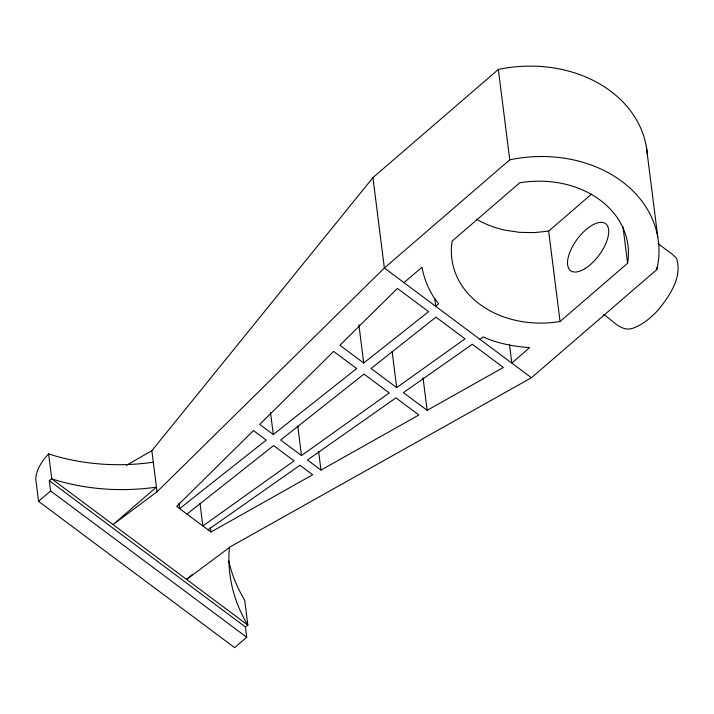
<?xml version="1.0" encoding="UTF-8"?>
<svg xmlns="http://www.w3.org/2000/svg" width="714" height="714" viewBox="0 0 714 714"><rect width="100%" height="100%" fill="white"/><g stroke="black" fill="none" stroke-linecap="round" stroke-linejoin="round"><path stroke-width="1.07" d="M126.378 465.358L151.85 450.695L372.94 177.616L498.345 69.445A124.575 99.621 -7.2 0 1 647.321 154.197M153.305 462.208A195.056 155.982 -7.2 0 1 48.614 453.925C42.153 460.7 36.494 469.178 35.7 478.737L38.556 501.335L234.665 647.652L246.723 637.245L245.429 626.981L49.311 480.656L51.756 478.835A195.056 155.982 -7.2 0 0 156.455 487.118L113.044 524.567L157.035 491.767L384.364 268.009L509.76 159.838L498.345 69.445M38.556 501.335L50.614 490.929L49.311 480.656M476.434 219.198A94.837 75.836 -7.2 0 0 505.334 230.22L519.533 232.327L534.081 232.63L548.647 231.122L591.692 193.994M192.432 574.395L186.586 579.429L230.577 546.638L531.439 377.742L656.844 269.571L656.568 267.366M480.076 339.418L482.976 336.928L490.92 340.105A124.575 99.621 -7.2 0 0 529.663 347.557L511.831 363.114L509.457 344.344M627.588 263.261A94.837 75.836 -7.2 0 0 519.73 182.784L452.203 241.037A94.837 75.836 -7.2 0 0 560.062 321.505L627.588 263.261L622.992 226.891M403.972 282.637L422.019 267.241A124.575 99.621 -7.2 0 0 434.094 297.702L438.619 303.834L435.727 306.333L434.746 298.604M273.284 434.523L356.652 368.585L333.634 351.413L259.717 424.393L273.284 434.523L270.526 412.638M363.712 363.007L428.614 311.67L397.448 288.411L339.891 345.237L363.712 363.007L358.883 324.763M186.961 514.098L273.587 445.59L294.07 460.869L202.874 525.977L200.036 503.468M245.429 626.981L247.865 625.161L244.723 600.251A196.02 156.75 -7.2 0 1 228.792 560.981M301.495 455.568L389.255 392.914L364.006 374.074L280.638 440.011L301.495 455.568L297.765 426.017M396.689 387.613L465.019 338.829L435.968 317.15L371.066 368.495L396.689 387.613L392.129 351.556M208.006 529.797L299.951 465.26L312.687 474.765L210.969 532.01L176.653 506.404L253.461 430.569L266.233 440.101L179.616 508.618L178.937 503.254M320.97 470.098L418.868 415.004L395.922 397.885L307.439 460.003L320.97 470.098L318.623 451.498M427.151 410.336L503.37 367.442L472.302 344.264L403.41 392.629L427.151 410.336L423.009 377.563M658.147 243.67L672.409 254.318L676.354 258.057C682.977 276.836 669.518 295.783 658.326 309.885C651.454 317.248 643.662 323.986 634.193 327.735C621.769 333.197 612.978 320.318 603.66 314.562M531.439 377.742L384.364 268.009L372.94 177.616M50.614 490.929L246.723 637.245M646.357 146.665L657.772 237.048M548.647 231.122L560.062 321.505M210.425 527.726L210.969 532.01M151.85 450.695L157.035 491.767M48.614 453.925L51.756 478.835L247.865 625.161A196.02 156.75 -7.2 0 1 229.426 547.129M509.76 159.838A124.575 99.621 -7.2 0 1 656.844 269.571M584.944 268.634A29.31 13.539 -53.3 0 0 607.346 225.597A29.31 13.539 -53.3 0 0 572.066 247.347A29.31 13.539 -53.3 0 0 584.944 268.634"/></g></svg>
